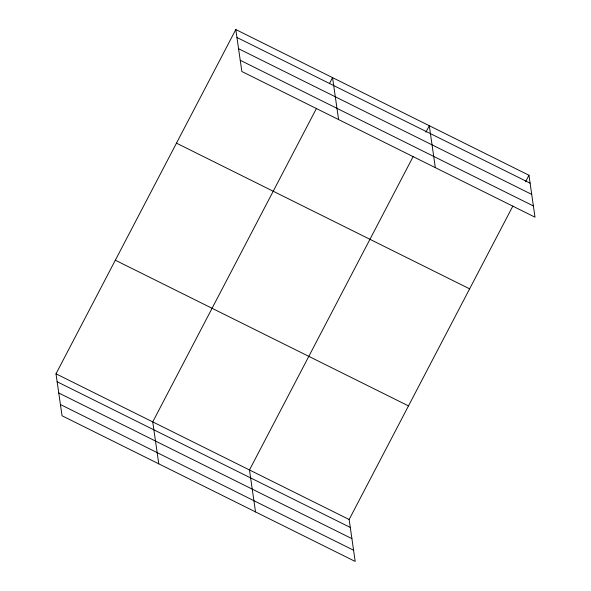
<?xml version="1.0" encoding="UTF-8"?>
<svg xmlns="http://www.w3.org/2000/svg" width="591" height="591" viewBox="0 0 591 591"><rect width="100%" height="100%" fill="white"/><g stroke="black" fill="none" stroke-linecap="round" stroke-linejoin="round"><path stroke-width="0.89" d="M512.855 206.074L349.148 519.504L355.191 561.45L62.04 415.761L55.997 373.815L235.809 29.55L528.96 175.239L535.003 217.185L241.852 71.496L235.809 29.55M316.444 108.463L152.737 421.893L158.78 463.839M329.579 83.309L332.548 77.628L338.591 119.574M413.183 156.541L249.476 469.971L255.519 511.917M425.897 132.192L429.288 125.706L435.331 167.652M525.569 181.725L528.96 175.239M236.954 37.484L530.105 183.173M238.572 48.713L531.723 194.395M240.234 60.275L533.392 205.964M176.473 143.155L469.623 288.844M115.334 260.21L408.484 405.899M55.997 373.815L349.148 519.504M57.135 381.756L350.293 527.438M58.753 392.978L351.911 538.667M60.422 404.54L353.573 550.228"/></g></svg>
